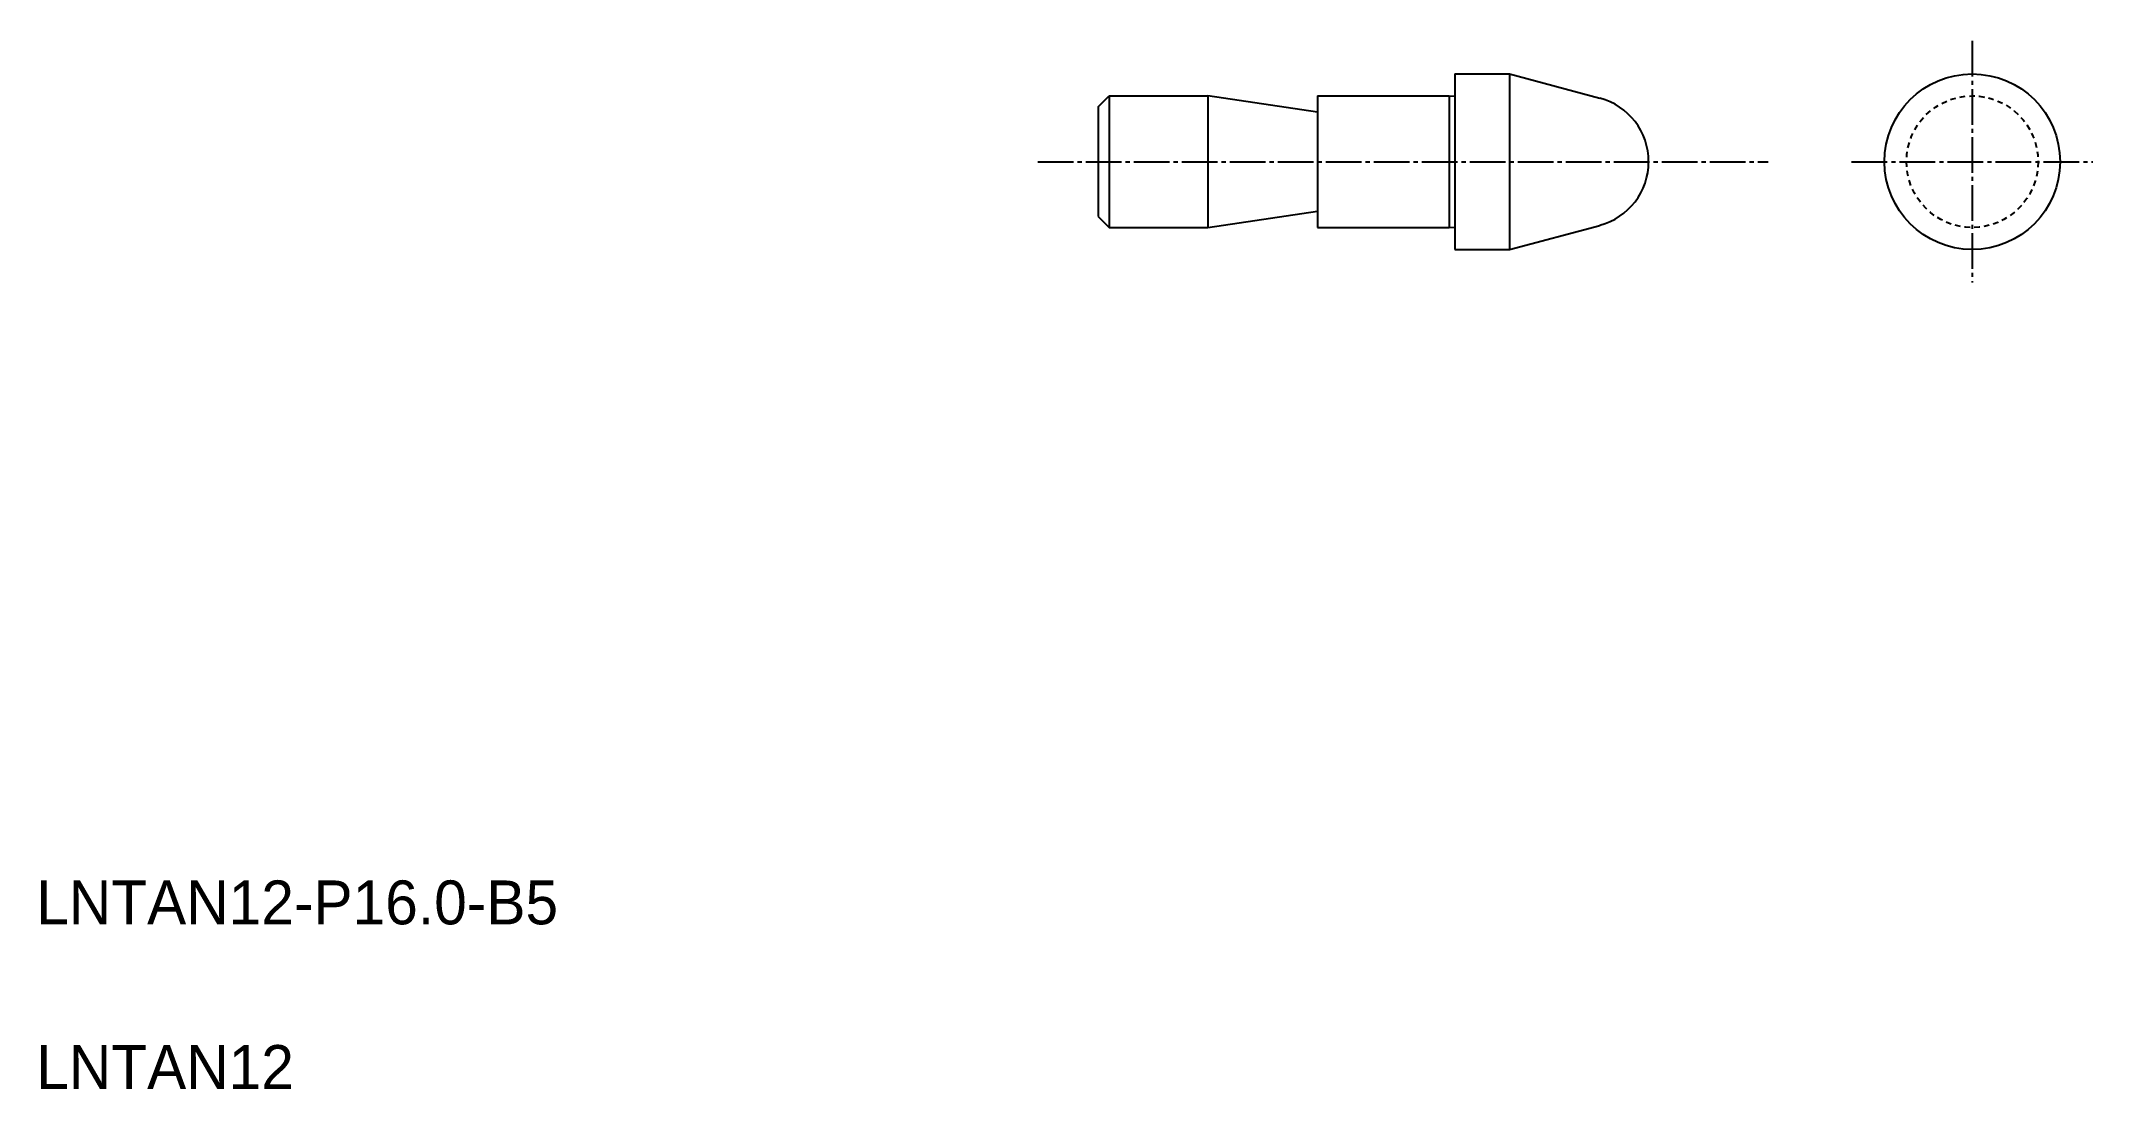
# Model space of a CAD drawing. Extents: x 10 to 197, y 10 to 105.
import ezdxf

# ---------------------------------------------------------------- set-up
doc = ezdxf.new("R2010")
doc.units = 0
doc.header["$LTSCALE"] = 0.25
doc.linetypes.add('CENTER', pattern=[17.5, 13, -1.5, 1.5, -1.5])
doc.linetypes.add('DASHED', pattern=[3.5, 2, -1.5])
doc.layers.get('0').update_dxf_attribs({"linetype": 'CONTINUOUS'})
doc.layers.add('CENTER', color=1, linetype='CENTER')

msp = doc.modelspace()

# ---------------------------------------------------------------- linework, layer by layer
at = {"linetype": 'CONTINUOUS'}
for p, q in [((139.29, 102.5), (139.29, 86.5)), ((139.29, 102.5), (144.29, 102.5)), ((144.29, 102.5), (152.51, 100.29)), ((144.29, 102.5), (144.29, 86.5)), ((106.79, 99.5), (107.79, 100.5)), ((106.79, 99.5), (106.79, 89.5)), ((107.79, 100.5), (116.79, 100.5)), ((107.79, 100.5), (107.79, 88.5)), ((126.79, 99), (116.79, 100.5)), ((116.79, 100.5), (116.79, 88.5)), ((126.79, 100.5), (138.79, 100.5)), ((126.79, 100.5), (126.79, 88.5)), ((138.79, 100.5), (138.79, 88.5)), ((116.79, 88.5), (126.79, 90)), ((106.79, 89.5), (107.79, 88.5)), ((107.79, 88.5), (116.79, 88.5)), ((126.79, 88.5), (138.79, 88.5)), ((144.29, 86.5), (152.51, 88.7)), ((139.29, 86.5), (144.29, 86.5))]:
    msp.add_line(p, q, dxfattribs=at)
for p, q in [((138.79, 100.5), (139.29, 100.47)), ((138.79, 88.5), (139.29, 88.52)), ((146.34, 87.05), (146.34, 87.05)), ((148.4, 87.6), (148.4, 87.6))]:
    msp.add_line(p, q)
msp.add_circle((186.46, 94.5), 8, dxfattribs=at)
at = {"color": 3, "linetype": 'DASHED'}
msp.add_circle((186.46, 94.5), 6, dxfattribs=at)
at = {"linetype": 'CONTINUOUS'}
msp.add_arc((150.96, 94.5), 6, 285, 75, dxfattribs=at)
at = {"layer": 'CENTER', "color": 1, "linetype": 'CENTER'}
for p, q in [((186.46, 105.5), (186.46, 83.5)), ((101.29, 94.5), (167.84, 94.5)), ((175.46, 94.5), (197.46, 94.5))]:
    msp.add_line(p, q, dxfattribs=at)

# ---------------------------------------------------------------- texts
for s, p in [('LNTAN12-P16.0-B5', (10, 25)), ('LNTAN12', (10, 10))]:
    msp.add_text(s, height=4).set_placement(p)

doc.saveas('drawing.dxf')
